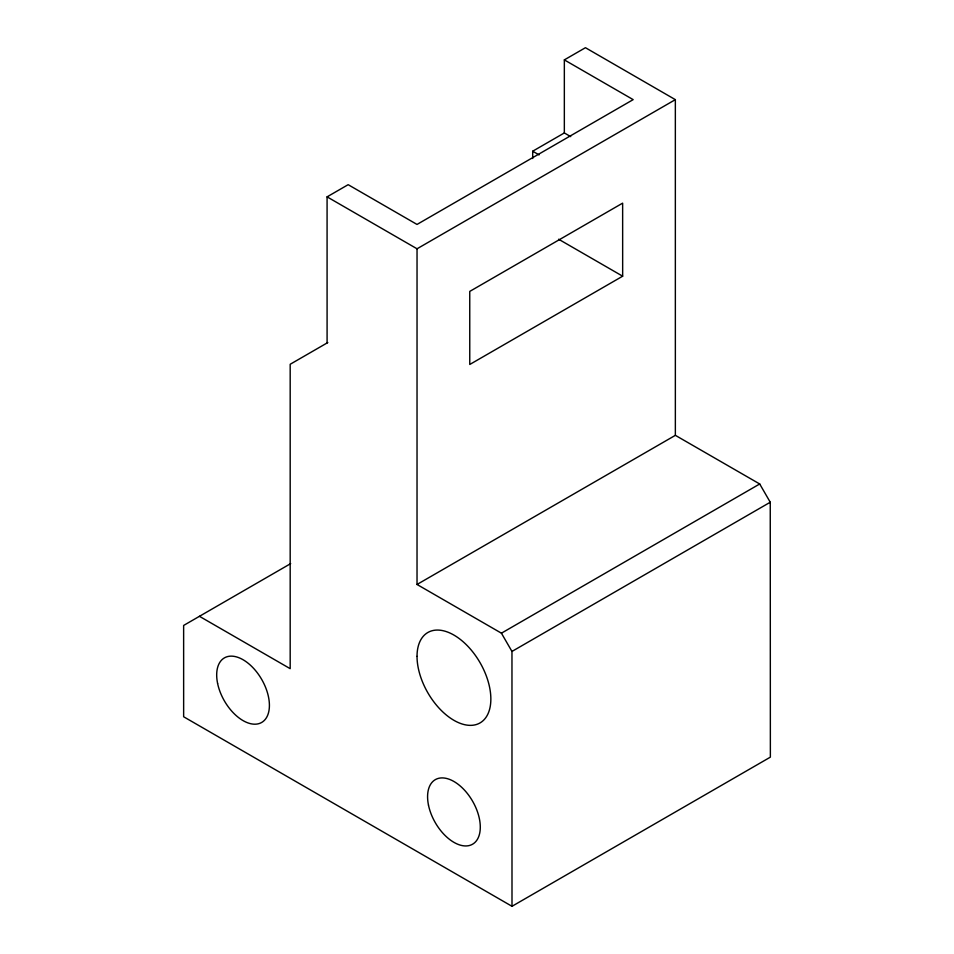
<?xml version="1.0" encoding="UTF-8"?>
<svg xmlns="http://www.w3.org/2000/svg" width="954" height="954" viewBox="0 0 954 954"><rect width="100%" height="100%" fill="white"/><g stroke="black" fill="none" stroke-linecap="round" stroke-linejoin="round"><path stroke-width="1.43" d="M417.029 584.468L675.36 435.334L759.706 483.976L770.248 502.233L770.367 757.142L512 906.3L511.964 651.439L501.422 633.182L417.029 584.468L417.041 248.791L675.349 99.645L585.446 47.7L564.339 59.887L564.339 132.94L570.707 136.625M327.091 342.963L327.079 196.858L348.162 184.682L417.017 224.44L633.17 99.633L564.339 59.887M532.702 158.507L532.702 151.209L564.339 132.94M327.818 342.546L290.183 364.273L290.183 668.671L199.446 616.308M622.664 276.195L469.762 364.476L469.75 291.411L622.64 203.142L622.664 276.195L558.615 239.227M290.684 563.611L183.633 625.442L183.645 716.764L512 906.3M501.422 633.182L759.706 483.976M511.964 651.439L770.248 502.233M532.702 151.209L539.082 154.894M327.079 196.858L417.041 248.791M675.349 99.645L675.36 435.334M428.477 805.104A37.278 21.525 60 0 0 472.576 844.207A37.278 21.525 60 0 0 460.758 786.466A37.278 21.525 60 0 0 428.477 805.104M217.584 683.35A37.278 21.525 60 0 0 261.682 722.452A37.278 21.525 60 0 0 249.865 664.699A37.278 21.525 60 0 0 217.584 683.35M417.029 656.4A52.196 30.134 60 0 0 472.397 725.279A52.196 30.134 60 0 0 472.397 651.463A52.196 30.134 60 0 0 417.029 656.4"/></g></svg>
